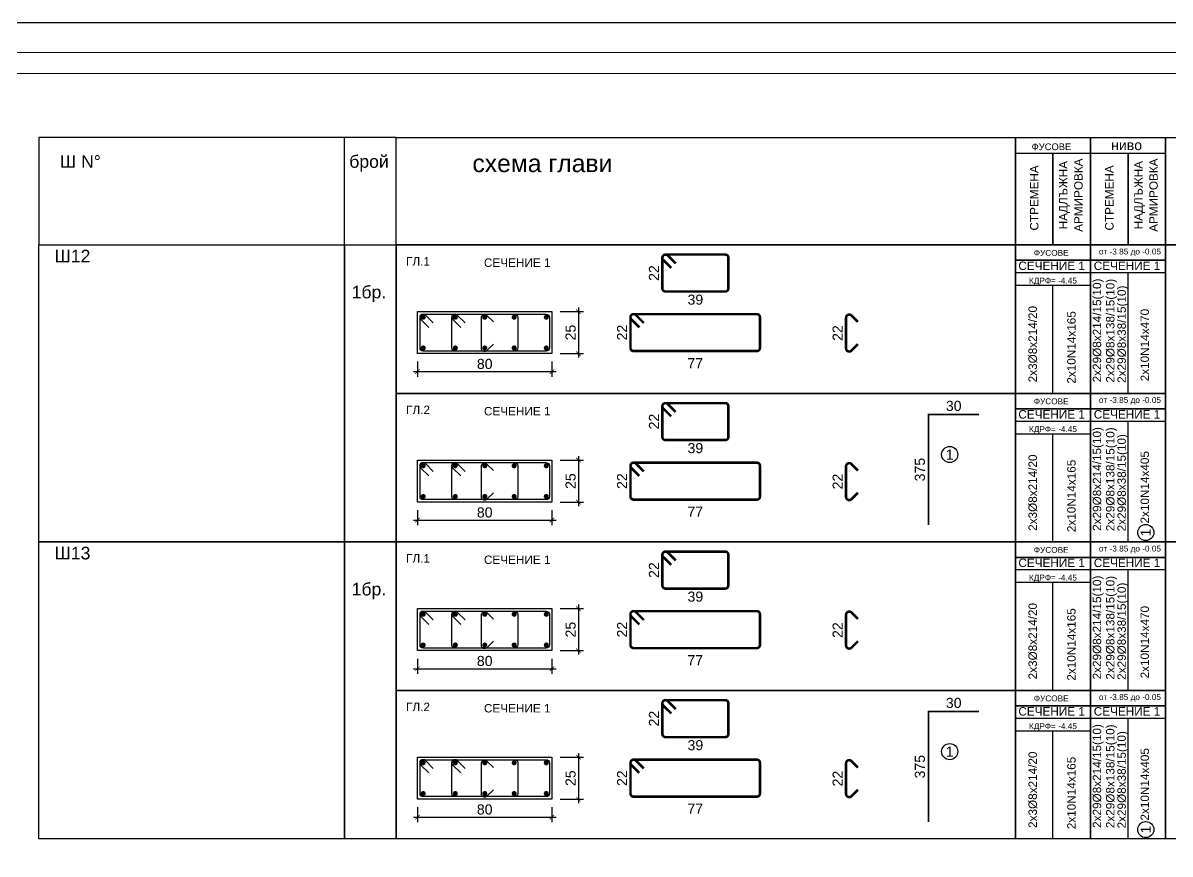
# Model space of a CAD drawing. Header units: millimetres. Extents: x 879 to 91735, y -13728 to 454.
# Drawn here: x 11465 to 12829, y -11718 to -10728 of the extents above; entities that cross this region are included whole.
import ezdxf
from ezdxf.enums import TextEntityAlignment as Align

# ---------------------------------------------------------------- set-up
doc = ezdxf.new("R2010")
doc.units = ezdxf.units.MM
for name, color, linetype, lineweight in [('0_txt', 7, 'Continuous', 18), ('1K_text-koloni', 3, 'Continuous', 35), ('TABLICA', 40, 'Continuous', 30)]:
    doc.layers.add(name, color=color, linetype=linetype, lineweight=lineweight)
for name, color, linetype in [('1K_SHA', 134, 'Continuous'), ('k_arm', 40, 'Continuous'), ('k_dim gredi', 2, 'Continuous'), ('k_dim_arm', 54, 'Continuous'), ('k_nadpisi', 8, 'Continuous'), ('k_sechenia', 3, 'Continuous')]:
    doc.layers.add(name, color=color, linetype=linetype)
doc.styles.add('ARIAL', font='ARIAL.TTF')
doc.styles.get("Standard").update_dxf_attribs({"font": 'TAHOMA.TTF'})
doc.styles.add('Z1', font='ARIAL.TTF')
doc.dimstyles.new('k_armx0.5', dxfattribs={"dimscale": 5, "dimtxt": 2.4, "dimasz": 1.125, "dimexe": 1.25, "dimexo": 1.2, "dimgap": 0.8, "dimtad": 1, "dimdec": 1, "dimlfac": 0.5, "dimrnd": 0.5, "dimtxsty": 'Standard', "dimblk": 'ARCHTICK', "dimcen": 2.5, "dimse1": 1, "dimse2": 1, "dimsd1": 1, "dimsd2": 1, "dimclrd": 9, "dimclre": 8, "dimclrt": 256, "dimadec": 1, "dimazin": 0, "dimtfac": 1, "dimtdec": 1, "dimtix": 1, "dimtofl": 0, "dimtmove": 2, "dimatfit": 3, "dimfxl": 0, "dimarcsym": 0})
doc.dimstyles.new('k_x0.5', dxfattribs={"dimscale": 4.8, "dimtxt": 2.5, "dimasz": 1.125, "dimexe": 1.25, "dimexo": 2, "dimtad": 1, "dimdec": 1, "dimlfac": 0.5, "dimrnd": 0.5, "dimtxsty": 'Standard', "dimblk": 'ARCHTICK', "dimcen": 2.5, "dimdle": 1, "dimclrd": 8, "dimclre": 9, "dimclrt": 256, "dimadec": 1, "dimazin": 0, "dimtfac": 1, "dimtdec": 1, "dimtix": 1, "dimtmove": 2, "dimatfit": 3, "dimfxl": 0, "dimarcsym": 0})

# ---------------------------------------------------------------- blocks, each defined once
blk = doc.blocks.new('_ARCHTICK')
at = {"color": 0, "linetype": 'ByBlock', "const_width": 0.15}
blk.add_lwpolyline([(-0.5, -0.5), (0.5, 0.5)], dxfattribs=at)
blk = doc.blocks.new('*D1608')
at = {"layer": 'Defpoints', "color": 0}
for p in [(11934.2, -11121.9), (12094.2, -11121.9), (12094.2, -11143.4)]:
    blk.add_point(p, dxfattribs=at)
at = {"layer": 'k_dim gredi', "color": 9, "lineweight": -2}
for p, q in [((11934.2, -11131.5), (11934.2, -11149.4)), ((12094.2, -11131.5), (12094.2, -11149.4))]:
    blk.add_line(p, q, dxfattribs=at)
at = {"layer": 'k_dim gredi', "color": 8, "lineweight": -2}
blk.add_line((11929.4, -11143.4), (12099, -11143.4), dxfattribs=at)
at = {"layer": 'k_dim gredi', "color": 8, "lineweight": -2, "xscale": 5.399999999999999, "yscale": 5.399999999999999, "zscale": 5.399999999999999, "rotation": 180}
blk.add_blockref('_ARCHTICK', (11934.2, -11143.4), dxfattribs=at)
at = {"layer": 'k_dim gredi', "color": 8, "lineweight": -2, "xscale": 5.399999999999999, "yscale": 5.399999999999999, "zscale": 5.399999999999999}
blk.add_blockref('_ARCHTICK', (12094.2, -11143.4), dxfattribs=at)
at = {"layer": 'k_dim gredi', "insert": (12014.2, -11134.3), "char_height": 12, "attachment_point": 5, "style": 'ARIAL'}
blk.add_mtext('80', dxfattribs=at)
blk = doc.blocks.new('*D1609')
at = {"layer": 'Defpoints', "color": 0}
for p in [(12094.2, -11071.9), (12094.2, -11121.9), (12125.6, -11121.9)]:
    blk.add_point(p, dxfattribs=at)
at = {"layer": 'k_dim gredi', "color": 9, "lineweight": -2}
for p, q in [((12103.8, -11071.9), (12131.6, -11071.9)), ((12103.8, -11121.9), (12131.6, -11121.9))]:
    blk.add_line(p, q, dxfattribs=at)
at = {"layer": 'k_dim gredi', "color": 8, "lineweight": -2}
blk.add_line((12125.6, -11067.1), (12125.6, -11126.7), dxfattribs=at)
at = {"layer": 'k_dim gredi', "color": 8, "lineweight": -2, "xscale": 5.399999999999999, "yscale": 5.399999999999999, "zscale": 5.399999999999999}
for p, rotation in [((12125.6, -11071.9), 90), ((12125.6, -11121.9), 270)]:
    blk.add_blockref('_ARCHTICK', p, dxfattribs=dict(at, rotation=rotation))
at = {"layer": 'k_dim gredi', "insert": (12116.4, -11096.9), "char_height": 12, "attachment_point": 5, "rotation": 90, "style": 'ARIAL'}
blk.add_mtext('25', dxfattribs=at)
blk = doc.blocks.new('*D1601')
at = {"layer": 'Defpoints', "color": 0}
for p in [(12542.1, -11194.3), (12602.1, -11194.3), (12602.1, -11194.3)]:
    blk.add_point(p, dxfattribs=at)
at = {"layer": 'k_dim_arm', "insert": (12572.1, -11184.2), "char_height": 12, "attachment_point": 5, "style": 'ARIAL'}
blk.add_mtext('30', dxfattribs=at)
blk = doc.blocks.new('*D1602')
at = {"layer": 'Defpoints', "color": 0}
for p in [(12542.1, -11194.3), (12542.1, -11325.7), (12542.1, -11325.7)]:
    blk.add_point(p, dxfattribs=at)
at = {"layer": 'k_dim_arm', "insert": (12531.9, -11260), "char_height": 12, "attachment_point": 5, "rotation": 90, "style": 'ARIAL'}
blk.add_mtext('375', dxfattribs=at)
blk = doc.blocks.new('*D1605')
at = {"layer": 'Defpoints', "color": 0}
for p in [(12447.8, -11075.5), (12444.1, -11119.5), (12447.8, -11119.5)]:
    blk.add_point(p, dxfattribs=at)
at = {"layer": 'k_dim_arm', "insert": (12434, -11097.5), "char_height": 12, "attachment_point": 5, "rotation": 90, "style": 'ARIAL'}
blk.add_mtext('22', dxfattribs=at)
blk = doc.blocks.new('*D1621')
at = {"layer": 'Defpoints', "color": 0}
for p in [(12202.2, -11074.9), (12187.6, -11118.9), (12202.2, -11118.9)]:
    blk.add_point(p, dxfattribs=at)
at = {"layer": 'k_dim_arm', "insert": (12177.6, -11096.9), "char_height": 12, "attachment_point": 5, "rotation": 90, "style": 'ARIAL'}
blk.add_mtext('22', dxfattribs=at)
blk = doc.blocks.new('*D1622')
at = {"layer": 'Defpoints', "color": 0}
for p in [(12187.6, -11108.3), (12341.6, -11108.3), (12341.6, -11143.3)]:
    blk.add_point(p, dxfattribs=at)
at = {"layer": 'k_dim_arm', "insert": (12264.6, -11133.3), "char_height": 12, "attachment_point": 5, "style": 'ARIAL'}
blk.add_mtext('77', dxfattribs=at)
blk = doc.blocks.new('*D1623')
at = {"layer": 'Defpoints', "color": 0}
for p in [(12225.5, -11004.1), (12238.6, -11004.1), (12238.6, -11048.1)]:
    blk.add_point(p, dxfattribs=at)
at = {"layer": 'k_dim_arm', "insert": (12215.5, -11026.1), "char_height": 12, "attachment_point": 5, "rotation": 90, "style": 'ARIAL'}
blk.add_mtext('22', dxfattribs=at)
blk = doc.blocks.new('*D1624')
at = {"layer": 'Defpoints', "color": 0}
for p in [(12225.5, -11038.4), (12304, -11038.4), (12304, -11067.9)]:
    blk.add_point(p, dxfattribs=at)
at = {"layer": 'k_dim_arm', "insert": (12264.8, -11057.8), "char_height": 12, "attachment_point": 5, "style": 'ARIAL'}
blk.add_mtext('39', dxfattribs=at)
blk = doc.blocks.new('*D1625')
at = {"layer": 'Defpoints', "color": 0}
for p in [(11934.2, -11298.7), (12094.2, -11298.7), (12094.2, -11320.1)]:
    blk.add_point(p, dxfattribs=at)
at = {"layer": 'k_dim gredi', "color": 9, "lineweight": -2}
for p, q in [((11934.2, -11308.3), (11934.2, -11326.1)), ((12094.2, -11308.3), (12094.2, -11326.1))]:
    blk.add_line(p, q, dxfattribs=at)
at = {"layer": 'k_dim gredi', "color": 8, "lineweight": -2}
blk.add_line((11929.4, -11320.1), (12099, -11320.1), dxfattribs=at)
at = {"layer": 'k_dim gredi', "color": 8, "lineweight": -2, "xscale": 5.399999999999999, "yscale": 5.399999999999999, "zscale": 5.399999999999999, "rotation": 180}
blk.add_blockref('_ARCHTICK', (11934.2, -11320.1), dxfattribs=at)
at = {"layer": 'k_dim gredi', "color": 8, "lineweight": -2, "xscale": 5.399999999999999, "yscale": 5.399999999999999, "zscale": 5.399999999999999}
blk.add_blockref('_ARCHTICK', (12094.2, -11320.1), dxfattribs=at)
at = {"layer": 'k_dim gredi', "insert": (12014.2, -11311), "char_height": 12, "attachment_point": 5, "style": 'ARIAL'}
blk.add_mtext('80', dxfattribs=at)
blk = doc.blocks.new('*D1626')
at = {"layer": 'Defpoints', "color": 0}
for p in [(12094.2, -11248.7), (12094.2, -11298.7), (12125.6, -11298.7)]:
    blk.add_point(p, dxfattribs=at)
at = {"layer": 'k_dim gredi', "color": 8, "lineweight": -2}
blk.add_line((12125.6, -11243.9), (12125.6, -11303.5), dxfattribs=at)
at = {"layer": 'k_dim gredi', "color": 9, "lineweight": -2}
for p, q in [((12103.8, -11248.7), (12131.6, -11248.7)), ((12103.8, -11298.7), (12131.6, -11298.7))]:
    blk.add_line(p, q, dxfattribs=at)
at = {"layer": 'k_dim gredi', "color": 8, "lineweight": -2, "xscale": 5.399999999999999, "yscale": 5.399999999999999, "zscale": 5.399999999999999}
for p, rotation in [((12125.6, -11248.7), 90), ((12125.6, -11298.7), 270)]:
    blk.add_blockref('_ARCHTICK', p, dxfattribs=dict(at, rotation=rotation))
at = {"layer": 'k_dim gredi', "insert": (12116.4, -11273.7), "char_height": 12, "attachment_point": 5, "rotation": 90, "style": 'ARIAL'}
blk.add_mtext('25', dxfattribs=at)
blk = doc.blocks.new('*D1627')
at = {"layer": 'Defpoints', "color": 0}
for p in [(12447.8, -11252.2), (12444.1, -11296.2), (12447.8, -11296.2)]:
    blk.add_point(p, dxfattribs=at)
at = {"layer": 'k_dim_arm', "insert": (12434, -11274.2), "char_height": 12, "attachment_point": 5, "rotation": 90, "style": 'ARIAL'}
blk.add_mtext('22', dxfattribs=at)
blk = doc.blocks.new('*D1628')
at = {"layer": 'Defpoints', "color": 0}
for p in [(12202.2, -11251.7), (12187.6, -11295.7), (12202.2, -11295.7)]:
    blk.add_point(p, dxfattribs=at)
at = {"layer": 'k_dim_arm', "insert": (12177.6, -11273.7), "char_height": 12, "attachment_point": 5, "rotation": 90, "style": 'ARIAL'}
blk.add_mtext('22', dxfattribs=at)
blk = doc.blocks.new('*D1629')
at = {"layer": 'Defpoints', "color": 0}
for p in [(12187.6, -11285), (12341.6, -11285), (12341.6, -11320.1)]:
    blk.add_point(p, dxfattribs=at)
at = {"layer": 'k_dim_arm', "insert": (12264.6, -11310.1), "char_height": 12, "attachment_point": 5, "style": 'ARIAL'}
blk.add_mtext('77', dxfattribs=at)
blk = doc.blocks.new('*D1630')
at = {"layer": 'Defpoints', "color": 0}
for p in [(12225.5, -11180.8), (12238.6, -11180.8), (12238.6, -11224.8)]:
    blk.add_point(p, dxfattribs=at)
at = {"layer": 'k_dim_arm', "insert": (12215.5, -11202.8), "char_height": 12, "attachment_point": 5, "rotation": 90, "style": 'ARIAL'}
blk.add_mtext('22', dxfattribs=at)
blk = doc.blocks.new('*D1631')
at = {"layer": 'Defpoints', "color": 0}
for p in [(12225.5, -11215.2), (12304, -11215.2), (12304, -11244.6)]:
    blk.add_point(p, dxfattribs=at)
at = {"layer": 'k_dim_arm', "insert": (12264.8, -11234.5), "char_height": 12, "attachment_point": 5, "style": 'ARIAL'}
blk.add_mtext('39', dxfattribs=at)
blk = doc.blocks.new('*D1632')
at = {"layer": 'Defpoints', "color": 0}
for p in [(11934.2, -11475.4), (12094.2, -11475.4), (12094.2, -11496.9)]:
    blk.add_point(p, dxfattribs=at)
at = {"layer": 'k_dim gredi', "color": 9, "lineweight": -2}
for p, q in [((11934.2, -11485), (11934.2, -11502.9)), ((12094.2, -11485), (12094.2, -11502.9))]:
    blk.add_line(p, q, dxfattribs=at)
at = {"layer": 'k_dim gredi', "color": 8, "lineweight": -2}
blk.add_line((11929.4, -11496.9), (12099, -11496.9), dxfattribs=at)
at = {"layer": 'k_dim gredi', "color": 8, "lineweight": -2, "xscale": 5.399999999999999, "yscale": 5.399999999999999, "zscale": 5.399999999999999, "rotation": 180}
blk.add_blockref('_ARCHTICK', (11934.2, -11496.9), dxfattribs=at)
at = {"layer": 'k_dim gredi', "color": 8, "lineweight": -2, "xscale": 5.399999999999999, "yscale": 5.399999999999999, "zscale": 5.399999999999999}
blk.add_blockref('_ARCHTICK', (12094.2, -11496.9), dxfattribs=at)
at = {"layer": 'k_dim gredi', "insert": (12014.2, -11487.8), "char_height": 12, "attachment_point": 5, "style": 'ARIAL'}
blk.add_mtext('80', dxfattribs=at)
blk = doc.blocks.new('*D1633')
at = {"layer": 'Defpoints', "color": 0}
for p in [(12094.2, -11425.4), (12094.2, -11475.4), (12125.6, -11475.4)]:
    blk.add_point(p, dxfattribs=at)
at = {"layer": 'k_dim gredi', "color": 8, "lineweight": -2}
blk.add_line((12125.6, -11420.6), (12125.6, -11480.2), dxfattribs=at)
at = {"layer": 'k_dim gredi', "color": 9, "lineweight": -2}
for p, q in [((12103.8, -11425.4), (12131.6, -11425.4)), ((12103.8, -11475.4), (12131.6, -11475.4))]:
    blk.add_line(p, q, dxfattribs=at)
at = {"layer": 'k_dim gredi', "color": 8, "lineweight": -2, "xscale": 5.399999999999999, "yscale": 5.399999999999999, "zscale": 5.399999999999999}
for p, rotation in [((12125.6, -11425.4), 90), ((12125.6, -11475.4), 270)]:
    blk.add_blockref('_ARCHTICK', p, dxfattribs=dict(at, rotation=rotation))
at = {"layer": 'k_dim gredi', "insert": (12116.4, -11450.4), "char_height": 12, "attachment_point": 5, "rotation": 90, "style": 'ARIAL'}
blk.add_mtext('25', dxfattribs=at)
blk = doc.blocks.new('*D1634')
at = {"layer": 'Defpoints', "color": 0}
for p in [(12542.1, -11547.8), (12602.1, -11547.8), (12602.1, -11547.8)]:
    blk.add_point(p, dxfattribs=at)
at = {"layer": 'k_dim_arm', "insert": (12572.1, -11537.7), "char_height": 12, "attachment_point": 5, "style": 'ARIAL'}
blk.add_mtext('30', dxfattribs=at)
blk = doc.blocks.new('*D1635')
at = {"layer": 'Defpoints', "color": 0}
for p in [(12542.1, -11547.8), (12542.1, -11679.2), (12542.1, -11679.2)]:
    blk.add_point(p, dxfattribs=at)
at = {"layer": 'k_dim_arm', "insert": (12531.9, -11613.5), "char_height": 12, "attachment_point": 5, "rotation": 90, "style": 'ARIAL'}
blk.add_mtext('375', dxfattribs=at)
blk = doc.blocks.new('*D1636')
at = {"layer": 'Defpoints', "color": 0}
for p in [(12447.8, -11429), (12444.1, -11473), (12447.8, -11473)]:
    blk.add_point(p, dxfattribs=at)
at = {"layer": 'k_dim_arm', "insert": (12434, -11451), "char_height": 12, "attachment_point": 5, "rotation": 90, "style": 'ARIAL'}
blk.add_mtext('22', dxfattribs=at)
blk = doc.blocks.new('*D1656')
at = {"layer": 'Defpoints', "color": 0}
for p in [(12202.2, -11428.4), (12187.6, -11472.4), (12202.2, -11472.4)]:
    blk.add_point(p, dxfattribs=at)
at = {"layer": 'k_dim_arm', "insert": (12177.6, -11450.4), "char_height": 12, "attachment_point": 5, "rotation": 90, "style": 'ARIAL'}
blk.add_mtext('22', dxfattribs=at)
blk = doc.blocks.new('*D1657')
at = {"layer": 'Defpoints', "color": 0}
for p in [(12187.6, -11461.7), (12341.6, -11461.7), (12341.6, -11496.8)]:
    blk.add_point(p, dxfattribs=at)
at = {"layer": 'k_dim_arm', "insert": (12264.6, -11486.8), "char_height": 12, "attachment_point": 5, "style": 'ARIAL'}
blk.add_mtext('77', dxfattribs=at)
blk = doc.blocks.new('*D1658')
at = {"layer": 'Defpoints', "color": 0}
for p in [(12225.5, -11357.6), (12238.6, -11357.6), (12238.6, -11401.6)]:
    blk.add_point(p, dxfattribs=at)
at = {"layer": 'k_dim_arm', "insert": (12215.5, -11379.6), "char_height": 12, "attachment_point": 5, "rotation": 90, "style": 'ARIAL'}
blk.add_mtext('22', dxfattribs=at)
blk = doc.blocks.new('*D1659')
at = {"layer": 'Defpoints', "color": 0}
for p in [(12225.5, -11391.9), (12304, -11391.9), (12304, -11421.4)]:
    blk.add_point(p, dxfattribs=at)
at = {"layer": 'k_dim_arm', "insert": (12264.8, -11411.2), "char_height": 12, "attachment_point": 5, "style": 'ARIAL'}
blk.add_mtext('39', dxfattribs=at)
blk = doc.blocks.new('*D1660')
at = {"layer": 'Defpoints', "color": 0}
for p in [(11934.2, -11652.2), (12094.2, -11652.2), (12094.2, -11673.6)]:
    blk.add_point(p, dxfattribs=at)
at = {"layer": 'k_dim gredi', "color": 9, "lineweight": -2}
for p, q in [((11934.2, -11661.8), (11934.2, -11679.6)), ((12094.2, -11661.8), (12094.2, -11679.6))]:
    blk.add_line(p, q, dxfattribs=at)
at = {"layer": 'k_dim gredi', "color": 8, "lineweight": -2}
blk.add_line((11929.4, -11673.6), (12099, -11673.6), dxfattribs=at)
at = {"layer": 'k_dim gredi', "color": 8, "lineweight": -2, "xscale": 5.399999999999999, "yscale": 5.399999999999999, "zscale": 5.399999999999999, "rotation": 180}
blk.add_blockref('_ARCHTICK', (11934.2, -11673.6), dxfattribs=at)
at = {"layer": 'k_dim gredi', "color": 8, "lineweight": -2, "xscale": 5.399999999999999, "yscale": 5.399999999999999, "zscale": 5.399999999999999}
blk.add_blockref('_ARCHTICK', (12094.2, -11673.6), dxfattribs=at)
at = {"layer": 'k_dim gredi', "insert": (12014.2, -11664.5), "char_height": 12, "attachment_point": 5, "style": 'ARIAL'}
blk.add_mtext('80', dxfattribs=at)
blk = doc.blocks.new('*D1661')
at = {"layer": 'Defpoints', "color": 0}
for p in [(12094.2, -11602.2), (12094.2, -11652.2), (12125.6, -11652.2)]:
    blk.add_point(p, dxfattribs=at)
at = {"layer": 'k_dim gredi', "color": 8, "lineweight": -2}
blk.add_line((12125.6, -11597.4), (12125.6, -11657), dxfattribs=at)
at = {"layer": 'k_dim gredi', "color": 9, "lineweight": -2}
for p, q in [((12103.8, -11602.2), (12131.6, -11602.2)), ((12103.8, -11652.2), (12131.6, -11652.2))]:
    blk.add_line(p, q, dxfattribs=at)
at = {"layer": 'k_dim gredi', "color": 8, "lineweight": -2, "xscale": 5.399999999999999, "yscale": 5.399999999999999, "zscale": 5.399999999999999}
for p, rotation in [((12125.6, -11602.2), 90), ((12125.6, -11652.2), 270)]:
    blk.add_blockref('_ARCHTICK', p, dxfattribs=dict(at, rotation=rotation))
at = {"layer": 'k_dim gredi', "insert": (12116.4, -11627.2), "char_height": 12, "attachment_point": 5, "rotation": 90, "style": 'ARIAL'}
blk.add_mtext('25', dxfattribs=at)
blk = doc.blocks.new('*D1662')
at = {"layer": 'Defpoints', "color": 0}
for p in [(12447.8, -11605.7), (12444.1, -11649.7), (12447.8, -11649.7)]:
    blk.add_point(p, dxfattribs=at)
at = {"layer": 'k_dim_arm', "insert": (12434, -11627.7), "char_height": 12, "attachment_point": 5, "rotation": 90, "style": 'ARIAL'}
blk.add_mtext('22', dxfattribs=at)
blk = doc.blocks.new('*D1663')
at = {"layer": 'Defpoints', "color": 0}
for p in [(12202.2, -11605.2), (12187.6, -11649.2), (12202.2, -11649.2)]:
    blk.add_point(p, dxfattribs=at)
at = {"layer": 'k_dim_arm', "insert": (12177.6, -11627.2), "char_height": 12, "attachment_point": 5, "rotation": 90, "style": 'ARIAL'}
blk.add_mtext('22', dxfattribs=at)
blk = doc.blocks.new('*D1664')
at = {"layer": 'Defpoints', "color": 0}
for p in [(12187.6, -11638.5), (12341.6, -11638.5), (12341.6, -11673.6)]:
    blk.add_point(p, dxfattribs=at)
at = {"layer": 'k_dim_arm', "insert": (12264.6, -11663.6), "char_height": 12, "attachment_point": 5, "style": 'ARIAL'}
blk.add_mtext('77', dxfattribs=at)
blk = doc.blocks.new('*D1665')
at = {"layer": 'Defpoints', "color": 0}
for p in [(12225.5, -11534.3), (12238.6, -11534.3), (12238.6, -11578.3)]:
    blk.add_point(p, dxfattribs=at)
at = {"layer": 'k_dim_arm', "insert": (12215.5, -11556.3), "char_height": 12, "attachment_point": 5, "rotation": 90, "style": 'ARIAL'}
blk.add_mtext('22', dxfattribs=at)
blk = doc.blocks.new('*D1666')
at = {"layer": 'Defpoints', "color": 0}
for p in [(12225.5, -11568.6), (12304, -11568.6), (12304, -11598.1)]:
    blk.add_point(p, dxfattribs=at)
at = {"layer": 'k_dim_arm', "insert": (12264.8, -11588), "char_height": 12, "attachment_point": 5, "style": 'ARIAL'}
blk.add_mtext('39', dxfattribs=at)

msp = doc.modelspace()

# ---------------------------------------------------------------- linework, layer by layer
at = {"layer": '0_txt'}
msp.add_lwpolyline([(7612.993, -13693.429), (13863.775, -13693.429), (13863.775, -10763.429), (7612.993, -10763.429), (7612.993, -13693.429)], dxfattribs=at)
msp.add_lwpolyline([(7637.993, -13668.429), (13838.775, -13668.429), (13838.775, -10788.429), (7637.993, -10788.429)], close=True, dxfattribs=at)
at = {"layer": '1K_SHA'}
for points in [[(11934.237, -11071.934), (12094.237, -11071.934), (12094.237, -11121.934), (11934.237, -11121.934), (11934.237, -11071.934)], [(11934.237, -11248.68), (12094.237, -11248.68), (12094.237, -11298.68), (11934.237, -11298.68), (11934.237, -11248.68)], [(11934.237, -11425.427), (12094.237, -11425.427), (12094.237, -11475.427), (11934.237, -11475.427), (11934.237, -11425.427)], [(11934.237, -11602.173), (12094.237, -11602.173), (12094.237, -11652.173), (11934.237, -11652.173), (11934.237, -11602.173)]]:
    msp.add_lwpolyline(points, dxfattribs=at)
at = {"layer": 'k_arm', "color": 2, "const_width": 3}
for points in [[(12229.294, -11004.086), (12300.281, -11004.086, -0.41421356), (12304.031, -11007.836), (12304.031, -11044.336, -0.41421356), (12300.281, -11048.086), (12229.294, -11048.086, -0.41421356), (12225.544, -11044.336), (12225.544, -11007.836, -0.41421356)], [(11939.506, -11078.652, -1), (11942.506, -11078.653, -1)], [(11977.737, -11078.652, -1), (11980.737, -11078.653, -1)], [(12012.737, -11078.652, -1), (12015.737, -11078.653, -1)], [(12047.737, -11078.652, -1), (12050.737, -11078.653, -1)], [(12088.969, -11078.652, 1), (12085.969, -11078.653, 1)], [(12191.352, -11074.934), (12337.852, -11074.934, -0.41421356), (12341.602, -11078.684), (12341.602, -11115.184, -0.41421356), (12337.852, -11118.934), (12191.352, -11118.934, -0.41421356), (12187.602, -11115.184), (12187.602, -11078.684, -0.41421356)], [(11939.506, -11115.215, 1), (11942.506, -11115.215, 1)], [(11977.737, -11115.215, 1), (11980.737, -11115.215, 1)], [(12012.737, -11115.215, 1), (12015.737, -11115.215, 1)], [(12047.737, -11115.215, 1), (12050.737, -11115.215, 1)], [(12088.969, -11115.215, -1), (12085.969, -11115.215, -1)], [(12229.294, -11180.833), (12300.281, -11180.833, -0.41421356), (12304.031, -11184.583), (12304.031, -11221.083, -0.41421356), (12300.281, -11224.833), (12229.294, -11224.833, -0.41421356), (12225.544, -11221.083), (12225.544, -11184.583, -0.41421356)], [(11939.506, -11255.399, -1), (11942.506, -11255.399, -1)], [(11977.737, -11255.399, -1), (11980.737, -11255.399, -1)], [(12012.737, -11255.399, -1), (12015.737, -11255.399, -1)], [(12047.737, -11255.399, -1), (12050.737, -11255.399, -1)], [(12088.969, -11255.399, 1), (12085.969, -11255.399, 1)], [(12191.352, -11251.68), (12337.852, -11251.68, -0.41421356), (12341.602, -11255.43), (12341.602, -11291.93, -0.41421356), (12337.852, -11295.68), (12191.352, -11295.68, -0.41421356), (12187.602, -11291.93), (12187.602, -11255.43, -0.41421356)], [(11939.506, -11291.962, 1), (11942.506, -11291.961, 1)], [(11977.737, -11291.962, 1), (11980.737, -11291.961, 1)], [(12012.737, -11291.962, 1), (12015.737, -11291.961, 1)], [(12047.737, -11291.962, 1), (12050.737, -11291.961, 1)], [(12088.969, -11291.962, -1), (12085.969, -11291.961, -1)], [(12229.294, -11357.58), (12300.281, -11357.58, -0.41421356), (12304.031, -11361.33), (12304.031, -11397.83, -0.41421356), (12300.281, -11401.58), (12229.294, -11401.58, -0.41421356), (12225.544, -11397.83), (12225.544, -11361.33, -0.41421356)], [(11939.506, -11432.146, -1), (11942.506, -11432.146, -1)], [(11977.737, -11432.146, -1), (11980.737, -11432.146, -1)], [(12012.737, -11432.146, -1), (12015.737, -11432.146, -1)], [(12047.737, -11432.146, -1), (12050.737, -11432.146, -1)], [(12088.969, -11432.146, 1), (12085.969, -11432.146, 1)], [(12191.352, -11428.427), (12337.852, -11428.427, -0.41421356), (12341.602, -11432.177), (12341.602, -11468.677, -0.41421356), (12337.852, -11472.427), (12191.352, -11472.427, -0.41421356), (12187.602, -11468.677), (12187.602, -11432.177, -0.41421356)], [(11939.506, -11468.708, 1), (11942.506, -11468.708, 1)], [(11977.737, -11468.708, 1), (11980.737, -11468.708, 1)], [(12012.737, -11468.708, 1), (12015.737, -11468.708, 1)], [(12047.737, -11468.708, 1), (12050.737, -11468.708, 1)], [(12088.969, -11468.708, -1), (12085.969, -11468.708, -1)], [(12229.294, -11534.326), (12300.281, -11534.326, -0.41421356), (12304.031, -11538.076), (12304.031, -11574.576, -0.41421356), (12300.281, -11578.326), (12229.294, -11578.326, -0.41421356), (12225.544, -11574.576), (12225.544, -11538.076, -0.41421356)], [(11939.506, -11608.892, -1), (11942.506, -11608.892, -1)], [(11977.737, -11608.892, -1), (11980.737, -11608.892, -1)], [(12012.737, -11608.892, -1), (12015.737, -11608.892, -1)], [(12047.737, -11608.892, -1), (12050.737, -11608.892, -1)], [(12088.969, -11608.892, 1), (12085.969, -11608.892, 1)], [(12191.352, -11605.173), (12337.852, -11605.173, -0.41421356), (12341.602, -11608.923), (12341.602, -11645.423, -0.41421356), (12337.852, -11649.173), (12191.352, -11649.173, -0.41421356), (12187.602, -11645.423), (12187.602, -11608.923, -0.41421356)], [(11939.506, -11645.455, 1), (11942.506, -11645.454, 1)], [(11977.737, -11645.455, 1), (11980.737, -11645.454, 1)], [(12012.737, -11645.455, 1), (12015.737, -11645.454, 1)], [(12047.737, -11645.455, 1), (12050.737, -11645.454, 1)], [(12088.969, -11645.455, -1), (12085.969, -11645.454, -1)]]:
    msp.add_lwpolyline(points, format="xyb", close=True, dxfattribs=at)
for points in [[(12241.371, -11014.609), (12231.946, -11005.185, 1), (12226.643, -11010.488), (12236.067, -11019.913)], [(12203.429, -11085.457), (12194.004, -11076.032, 1), (12188.701, -11081.335), (12198.125, -11090.76)], [(12458.182, -11110.683), (12450.464, -11118.4, -0.66817864), (12444.063, -11115.749), (12444.063, -11079.249, -0.66817864), (12450.464, -11076.597), (12458.182, -11084.315)], [(12241.371, -11191.356), (12231.946, -11181.931, 1), (12226.643, -11187.235), (12236.067, -11196.659)], [(12203.429, -11262.203), (12194.004, -11252.779, 1), (12188.701, -11258.082), (12198.125, -11267.507)], [(12458.182, -11287.429), (12450.464, -11295.147, -0.66817864), (12444.063, -11292.495), (12444.063, -11255.995, -0.66817864), (12450.464, -11253.344), (12458.182, -11261.061)], [(12241.371, -11368.103), (12231.946, -11358.678, 1), (12226.643, -11363.981), (12236.067, -11373.406)], [(12203.429, -11438.95), (12194.004, -11429.525, 1), (12188.701, -11434.828), (12198.125, -11444.253)], [(12458.182, -11464.176), (12450.464, -11471.894, -0.66817864), (12444.063, -11469.242), (12444.063, -11432.742, -0.66817864), (12450.464, -11430.09), (12458.182, -11437.808)], [(12241.371, -11544.849), (12231.946, -11535.424, 1), (12226.643, -11540.728), (12236.067, -11550.153)], [(12203.429, -11615.696), (12194.004, -11606.272, 1), (12188.701, -11611.575), (12198.125, -11621)], [(12458.182, -11640.923), (12450.464, -11648.64, -0.66817864), (12444.063, -11645.988), (12444.063, -11609.488, -0.66817864), (12450.464, -11606.837), (12458.182, -11614.554)]]:
    msp.add_lwpolyline(points, format="xyb", dxfattribs=at)
at = {"layer": 'k_arm', "color": 2}
for points in [[(11940.987, -11074.934), (12087.487, -11074.934, -0.41421356), (12091.237, -11078.684), (12091.237, -11115.184, -0.41421356), (12087.487, -11118.934), (11940.987, -11118.934, -0.41421356), (11937.237, -11115.184), (11937.237, -11078.684, -0.41421356)], [(11978.929, -11074.934), (12049.915, -11074.934, -0.41421356), (12053.665, -11078.684), (12053.665, -11115.184, -0.41421356), (12049.915, -11118.934), (11978.929, -11118.934, -0.41421356), (11975.179, -11115.184), (11975.179, -11078.684, -0.41421356)], [(11940.987, -11251.68), (12087.487, -11251.68, -0.41421356), (12091.237, -11255.43), (12091.237, -11291.93, -0.41421356), (12087.487, -11295.68), (11940.987, -11295.68, -0.41421356), (11937.237, -11291.93), (11937.237, -11255.43, -0.41421356)], [(11978.929, -11251.68), (12049.915, -11251.68, -0.41421356), (12053.665, -11255.43), (12053.665, -11291.93, -0.41421356), (12049.915, -11295.68), (11978.929, -11295.68, -0.41421356), (11975.179, -11291.93), (11975.179, -11255.43, -0.41421356)], [(11940.987, -11428.427), (12087.487, -11428.427, -0.41421356), (12091.237, -11432.177), (12091.237, -11468.677, -0.41421356), (12087.487, -11472.427), (11940.987, -11472.427, -0.41421356), (11937.237, -11468.677), (11937.237, -11432.177, -0.41421356)], [(11978.929, -11428.427), (12049.915, -11428.427, -0.41421356), (12053.665, -11432.177), (12053.665, -11468.677, -0.41421356), (12049.915, -11472.427), (11978.929, -11472.427, -0.41421356), (11975.179, -11468.677), (11975.179, -11432.177, -0.41421356)], [(11940.987, -11605.173), (12087.487, -11605.173, -0.41421356), (12091.237, -11608.923), (12091.237, -11645.423, -0.41421356), (12087.487, -11649.173), (11940.987, -11649.173, -0.41421356), (11937.237, -11645.423), (11937.237, -11608.923, -0.41421356)], [(11978.929, -11605.173), (12049.915, -11605.173, -0.41421356), (12053.665, -11608.923), (12053.665, -11645.423, -0.41421356), (12049.915, -11649.173), (11978.929, -11649.173, -0.41421356), (11975.179, -11645.423), (11975.179, -11608.923, -0.41421356)]]:
    msp.add_lwpolyline(points, format="xyb", close=True, dxfattribs=at)
for points in [[(11953.064, -11085.457), (11943.639, -11076.032, 1), (11938.336, -11081.335), (11947.76, -11090.76)], [(11991.005, -11085.457), (11981.581, -11076.032, 1), (11976.277, -11081.335), (11985.702, -11090.76)], [(12024.454, -11110.683), (12016.736, -11118.4, -0.66817864), (12010.334, -11115.749), (12010.334, -11079.249, -0.66817864), (12016.736, -11076.597), (12024.454, -11084.315)], [(11953.064, -11262.203), (11943.639, -11252.779, 1), (11938.336, -11258.082), (11947.76, -11267.507)], [(11991.005, -11262.203), (11981.581, -11252.779, 1), (11976.277, -11258.082), (11985.702, -11267.507)], [(12024.454, -11287.429), (12016.736, -11295.147, -0.66817864), (12010.334, -11292.495), (12010.334, -11255.995, -0.66817864), (12016.736, -11253.344), (12024.454, -11261.061)], [(11953.064, -11438.95), (11943.639, -11429.525, 1), (11938.336, -11434.828), (11947.76, -11444.253)], [(11991.005, -11438.95), (11981.581, -11429.525, 1), (11976.277, -11434.828), (11985.702, -11444.253)], [(12024.454, -11464.176), (12016.736, -11471.894, -0.66817864), (12010.334, -11469.242), (12010.334, -11432.742, -0.66817864), (12016.736, -11430.09), (12024.454, -11437.808)], [(11953.064, -11615.696), (11943.639, -11606.272, 1), (11938.336, -11611.575), (11947.76, -11621)], [(11991.005, -11615.696), (11981.581, -11606.272, 1), (11976.277, -11611.575), (11985.702, -11621)], [(12024.454, -11640.923), (12016.736, -11648.64, -0.66817864), (12010.334, -11645.988), (12010.334, -11609.488, -0.66817864), (12016.736, -11606.837), (12024.454, -11614.554)]]:
    msp.add_lwpolyline(points, format="xyb", dxfattribs=at)
at = {"layer": 'k_arm', "color": 2, "const_width": 2}
for points in [[(12542.07, -11325.746), (12542.07, -11194.302), (12602.07, -11194.302)], [(12542.07, -11679.239), (12542.07, -11547.795), (12602.07, -11547.795)]]:
    msp.add_lwpolyline(points, dxfattribs=at)
at = {"layer": 'k_dim_arm'}
for centre in [(12567.363, -11242.074), (12800.581, -11334.858), (12567.363, -11595.567), (12800.581, -11688.351)]:
    msp.add_circle(centre, 9.6, dxfattribs=at)
at = {"layer": 'k_nadpisi'}
for p, q in [((12645.448, -10864.677), (12734.82, -10864.677)), ((12734.82, -10864.677), (12824.193, -10864.677)), ((12645.448, -10883.412), (12690.134, -10883.412)), ((12690.134, -10883.412), (12734.82, -10883.412)), ((12690.134, -10883.412), (12690.134, -10993.299)), ((12690.134, -10992.563), (12690.134, -10883.412)), ((12734.82, -10883.412), (12779.507, -10883.412)), ((12779.507, -10883.412), (12779.507, -10992.563)), ((12779.507, -10883.412), (12824.193, -10883.412)), ((12779.507, -10992.563), (12779.507, -10883.412)), ((12824.193, -11025.906), (12645.448, -11025.906)), ((12779.507, -11169.31), (12779.507, -11025.906)), ((12734.82, -11040.906), (12645.448, -11040.906)), ((12690.134, -11169.31), (12690.134, -11040.906)), ((12824.193, -11202.652), (12645.448, -11202.652)), ((12779.507, -11346.057), (12779.507, -11202.652)), ((12734.82, -11217.652), (12645.448, -11217.652)), ((12690.134, -11346.057), (12690.134, -11217.652)), ((12824.193, -11379.399), (12645.448, -11379.399)), ((12779.507, -11522.803), (12779.507, -11379.399)), ((12734.82, -11394.399), (12645.448, -11394.399)), ((12690.134, -11522.803), (12690.134, -11394.399)), ((12824.193, -11556.145), (12645.448, -11556.145)), ((12779.507, -11699.55), (12779.507, -11556.145)), ((12734.82, -11571.145), (12645.448, -11571.145)), ((12690.134, -11699.55), (12690.134, -11571.145))]:
    msp.add_line(p, q, dxfattribs=at)
for points in [[(11483.649, -10992.563), (11908.894, -10992.563), (11908.894, -10864.677), (11483.649, -10864.677)], [(11483.649, -10992.563), (11847.251, -10992.563), (11847.251, -10864.677), (11483.649, -10864.677)], [(11908.894, -10864.677), (12645.448, -10864.677), (12645.448, -10992.563), (11908.894, -10992.563)], [(12734.82, -10992.563), (12645.448, -10992.563), (12645.448, -10864.677), (12734.82, -10864.677)], [(12824.193, -10992.563), (12734.82, -10992.563), (12734.82, -10864.677), (12824.193, -10864.677)], [(12824.193, -10864.677), (13443.578, -10864.677), (13443.578, -10992.563), (12824.193, -10992.563)], [(11483.649, -10992.563), (11847.251, -10992.563), (11847.251, -11346.057), (11483.649, -11346.057)], [(11847.251, -10992.563), (11908.894, -10992.563), (11908.894, -11346.057), (11847.251, -11346.057)], [(11908.894, -10992.563), (12645.448, -10992.563), (12645.448, -11169.31), (11908.894, -11169.31)], [(12645.448, -10992.563), (12734.82, -10992.563), (12734.82, -11010.906), (12645.448, -11010.906)], [(12734.82, -10992.563), (12824.193, -10992.563), (12824.193, -11010.906), (12734.82, -11010.906)], [(12645.448, -11010.906), (12734.82, -11010.906), (12734.82, -11169.31), (12645.448, -11169.31)], [(12734.82, -11010.906), (12824.193, -11010.906), (12824.193, -11169.31), (12734.82, -11169.31)], [(11908.894, -11169.31), (12645.448, -11169.31), (12645.448, -11346.057), (11908.894, -11346.057)], [(12645.448, -11169.31), (12734.82, -11169.31), (12734.82, -11187.652), (12645.448, -11187.652)], [(12734.82, -11169.31), (12824.193, -11169.31), (12824.193, -11187.652), (12734.82, -11187.652)], [(12645.448, -11187.652), (12734.82, -11187.652), (12734.82, -11346.057), (12645.448, -11346.057)], [(12734.82, -11187.652), (12824.193, -11187.652), (12824.193, -11346.057), (12734.82, -11346.057)], [(11483.649, -11346.057), (11847.251, -11346.057), (11847.251, -11699.55), (11483.649, -11699.55)], [(11847.251, -11346.057), (11908.894, -11346.057), (11908.894, -11699.55), (11847.251, -11699.55)], [(11908.894, -11346.057), (12645.448, -11346.057), (12645.448, -11522.803), (11908.894, -11522.803)], [(12645.448, -11346.057), (12734.82, -11346.057), (12734.82, -11364.399), (12645.448, -11364.399)], [(12734.82, -11346.057), (12824.193, -11346.057), (12824.193, -11364.399), (12734.82, -11364.399)], [(12645.448, -11364.399), (12734.82, -11364.399), (12734.82, -11522.803), (12645.448, -11522.803)], [(12734.82, -11364.399), (12824.193, -11364.399), (12824.193, -11522.803), (12734.82, -11522.803)], [(11908.894, -11522.803), (12645.448, -11522.803), (12645.448, -11699.55), (11908.894, -11699.55)], [(12645.448, -11522.803), (12734.82, -11522.803), (12734.82, -11541.145), (12645.448, -11541.145)], [(12734.82, -11522.803), (12824.193, -11522.803), (12824.193, -11541.145), (12734.82, -11541.145)], [(12645.448, -11541.145), (12734.82, -11541.145), (12734.82, -11699.55), (12645.448, -11699.55)], [(12734.82, -11541.145), (12824.193, -11541.145), (12824.193, -11699.55), (12734.82, -11699.55)]]:
    msp.add_lwpolyline(points, close=True, dxfattribs=at)
for points in [[(12734.82, -11025.373), (12734.82, -11169.31), (12645.448, -11169.31), (12645.448, -10992.563)], [(13443.578, -11346.057), (13443.578, -11346.057), (12824.193, -11346.057), (12824.193, -10992.563), (13443.578, -10992.563), (13443.578, -11194.073)], [(12734.82, -11202.12), (12734.82, -11346.057), (12645.448, -11346.057), (12645.448, -11169.31)], [(12734.82, -11378.866), (12734.82, -11522.803), (12645.448, -11522.803), (12645.448, -11346.057)], [(13443.578, -11699.55), (13443.578, -11699.55), (12824.193, -11699.55), (12824.193, -11346.057), (13443.578, -11346.057), (13443.578, -11547.566)], [(12734.82, -11555.613), (12734.82, -11699.55), (12645.448, -11699.55), (12645.448, -11522.803)]]:
    msp.add_lwpolyline(points, dxfattribs=at)
at = {"layer": 'TABLICA'}
msp.add_lwpolyline([(7527.993, -13728.429), (13898.775, -13728.429), (13898.775, -10728.429), (7527.993, -10728.429)], close=True, dxfattribs=at)

# ---------------------------------------------------------------- texts
at = {"layer": '1K_text-koloni', "char_height": 15, "width": 249.53914, "attachment_point": 1, "style": 'Z1'}
for s, insert in [('{\\fArial|b0|i0|c204|p34;Ш12}', (11502.627, -10998.347)), ('{\\fArial|b0|i0|c204|p34;Ш13}', (11502.627, -11351.84))]:
    msp.add_mtext(s, dxfattribs=dict(at, insert=insert))
at = {"layer": 'k_dim_arm', "style": 'ARIAL'}
for p in [(12567.363, -11242.074), (12567.363, -11595.567)]:
    msp.add_text('1', height=12, dxfattribs=at).set_placement(p, align=Align.MIDDLE_CENTER)
for p in [(12800.581, -11334.858), (12800.581, -11688.351)]:
    msp.add_text('1', height=12, rotation=90, dxfattribs=at).set_placement(p, align=Align.MIDDLE_CENTER)
at = {"layer": 'k_nadpisi', "style": 'ARIAL'}
for s, height, p in [('ФУСОВЕ', 8, (12688.379, -10879.816)), ('ниво', 12, (12777.751, -10879.816)), ('брой', 15, (11876.547, -10900.822)), ('ФУСОВЕ', 7, (12688.094, -11005.514)), (' от -3.85 до -0.05', 7, (12780.391, -11003.942)), ('ГЛ.1', 10, (11934.877, -11017.117)), ('СЕЧЕНИЕ 1', 10, (12052.857, -11018.735)), ('СЕЧЕНИЕ 1', 10, (12688.559, -11022.436)), ('СЕЧЕНИЕ 1', 10, (12778.273, -11022.436)), ('ФУСОВЕ', 7, (12688.094, -11182.261)), (' от -3.85 до -0.05', 7, (12780.391, -11180.689)), ('ГЛ.2', 10, (11934.877, -11193.863)), ('СЕЧЕНИЕ 1', 10, (12052.857, -11195.481)), ('СЕЧЕНИЕ 1', 10, (12688.559, -11199.183)), ('СЕЧЕНИЕ 1', 10, (12778.273, -11199.183)), ('ФУСОВЕ', 7, (12688.094, -11359.007)), (' от -3.85 до -0.05', 7, (12780.391, -11357.435)), ('ГЛ.1', 10, (11934.877, -11370.61)), ('СЕЧЕНИЕ 1', 10, (12052.857, -11372.228)), ('СЕЧЕНИЕ 1', 10, (12688.559, -11375.929)), ('СЕЧЕНИЕ 1', 10, (12778.273, -11375.929)), ('ФУСОВЕ', 7, (12688.094, -11535.754)), (' от -3.85 до -0.05', 7, (12780.391, -11534.182)), ('ГЛ.2', 10, (11934.877, -11547.356)), ('СЕЧЕНИЕ 1', 10, (12052.857, -11548.974)), ('СЕЧЕНИЕ 1', 10, (12688.559, -11552.676)), ('СЕЧЕНИЕ 1', 10, (12778.273, -11552.676))]:
    msp.add_text(s, height=height, dxfattribs=at).set_placement(p, align=Align.CENTER)
msp.add_text('Ш N%%D', height=15, dxfattribs=at).set_placement((11509.012, -10900.822))
at = {"layer": 'k_nadpisi', "lineweight": 0, "style": 'ARIAL'}
msp.add_text('схема глави', height=21, dxfattribs=at).set_placement((12082.794, -10905.958), align=Align.CENTER)
at = {"layer": 'k_nadpisi', "style": 'ARIAL'}
for s, p in [('СТРЕМЕНА', (12672.857, -10936.673)), ('НАДЛЪЖНА', (12707.454, -10933.373)), ('АРМИРОВКА', (12725.454, -10933.373)), ('СТРЕМЕНА', (12762.229, -10936.673)), ('НАДЛЪЖНА', (12796.826, -10933.373)), ('АРМИРОВКА', (12814.826, -10933.373)), ('2x29%%C8x214/15(10)', (12747.509, -11094.373)), ('2x29%%C8x138/15(10)', (12763.308, -11094.699)), ('2x29%%C8x38/15(10)', (12776.855, -11098.859)), ('2x3%%C8x214/20', (12671.054, -11110.679)), ('2x10N14x165', (12717.113, -11114.563)), ('2x10N14x470', (12804.393, -11111.815)), ('2x29%%C8x214/15(10)', (12747.509, -11271.12)), ('2x29%%C8x138/15(10)', (12763.308, -11271.445)), ('2x29%%C8x38/15(10)', (12776.855, -11275.605)), ('2x3%%C8x214/20', (12671.054, -11287.426)), ('2x10N14x405', (12804.393, -11281.013)), ('2x10N14x165', (12717.113, -11291.31)), ('2x29%%C8x214/15(10)', (12747.509, -11447.866)), ('2x29%%C8x138/15(10)', (12763.308, -11448.192)), ('2x29%%C8x38/15(10)', (12776.855, -11452.352)), ('2x3%%C8x214/20', (12671.054, -11464.173)), ('2x10N14x165', (12717.113, -11468.056)), ('2x10N14x470', (12804.393, -11465.308)), ('2x29%%C8x214/15(10)', (12747.509, -11624.613)), ('2x29%%C8x138/15(10)', (12763.308, -11624.938)), ('2x29%%C8x38/15(10)', (12776.855, -11629.098)), ('2x3%%C8x214/20', (12671.054, -11640.919)), ('2x10N14x405', (12804.393, -11634.506)), ('2x10N14x165', (12717.113, -11644.803))]:
    msp.add_text(s, height=10, rotation=90, dxfattribs=at).set_placement(p, align=Align.CENTER)
for p in [(12690.172, -11035.032), (12690.172, -11211.778), (12690.172, -11388.525), (12690.172, -11565.271)]:
    msp.add_text('КДРФ= -4.45', height=7, dxfattribs=at).set_placement(p, align=Align.MIDDLE_CENTER)
at = {"layer": 'k_sechenia', "style": 'ARIAL'}
for p in [(11876.499, -11056.182), (11876.499, -11409.675)]:
    msp.add_text('1бр.', height=15, dxfattribs=at).set_placement(p, align=Align.CENTER)

# ---------------------------------------------------------------- dimensions: what is measured, and where the dimension line sits
at = {"layer": 'k_dim gredi'}
for base, p1, p2, picture, middle in [((12125.575, -11121.934), (12094.237, -11071.934), (12094.237, -11121.934), '*D1609', (12116.448, -11096.934)), ((12125.575, -11298.68), (12094.237, -11248.68), (12094.237, -11298.68), '*D1626', (12116.448, -11273.68)), ((12125.575, -11475.427), (12094.237, -11425.427), (12094.237, -11475.427), '*D1633', (12116.448, -11450.427)), ((12125.575, -11652.173), (12094.237, -11602.173), (12094.237, -11652.173), '*D1661', (12116.448, -11627.173))]:
    dim = msp.add_linear_dim(base=base, p1=p1, p2=p2, angle=90, dimstyle='k_x0.5', override={"dimtxsty": 'ARIAL'}, dxfattribs=at)
    dim.commit()
    dim.dimension.update_dxf_attribs({"geometry": picture, "text_midpoint": middle})
for base, p1, p2, picture, middle in [((12094.237, -11143.392), (11934.237, -11121.934), (12094.237, -11121.934), '*D1608', (12014.237, -11134.266)), ((12094.237, -11320.139), (11934.237, -11298.68), (12094.237, -11298.68), '*D1625', (12014.237, -11311.012)), ((12094.237, -11496.886), (11934.237, -11475.427), (12094.237, -11475.427), '*D1632', (12014.237, -11487.759)), ((12094.237, -11673.632), (11934.237, -11652.173), (12094.237, -11652.173), '*D1660', (12014.237, -11664.505))]:
    dim = msp.add_linear_dim(base=base, p1=p1, p2=p2, dimstyle='k_x0.5', override={"dimtxsty": 'ARIAL'}, dxfattribs=at)
    dim.commit()
    dim.dimension.update_dxf_attribs({"geometry": picture, "text_midpoint": middle})
at = {"layer": 'k_dim_arm'}
for base, p1, p2, picture, middle in [((12225.544, -11004.086), (12238.562, -11048.086), (12238.562, -11004.086), '*D1623', (12215.52, -11026.086)), ((12187.602, -11118.934), (12202.223, -11074.934), (12202.223, -11118.934), '*D1621', (12177.578, -11096.934)), ((12444.063, -11119.499), (12447.813, -11075.499), (12447.813, -11119.499), '*D1605', (12434.038, -11097.499)), ((12225.544, -11180.833), (12238.562, -11224.833), (12238.562, -11180.833), '*D1630', (12215.52, -11202.833)), ((12187.602, -11295.68), (12202.223, -11251.68), (12202.223, -11295.68), '*D1628', (12177.578, -11273.68)), ((12444.063, -11296.245), (12447.813, -11252.245), (12447.813, -11296.245), '*D1627', (12434.038, -11274.245)), ((12225.544, -11357.58), (12238.562, -11401.58), (12238.562, -11357.58), '*D1658', (12215.52, -11379.58)), ((12187.602, -11472.427), (12202.223, -11428.427), (12202.223, -11472.427), '*D1656', (12177.578, -11450.427)), ((12444.063, -11472.992), (12447.813, -11428.992), (12447.813, -11472.992), '*D1636', (12434.038, -11450.992)), ((12225.544, -11534.326), (12238.562, -11578.326), (12238.562, -11534.326), '*D1665', (12215.52, -11556.326)), ((12187.602, -11649.173), (12202.223, -11605.173), (12202.223, -11649.173), '*D1663', (12177.578, -11627.173)), ((12444.063, -11649.738), (12447.813, -11605.738), (12447.813, -11649.738), '*D1662', (12434.038, -11627.738))]:
    dim = msp.add_linear_dim(base=base, p1=p1, p2=p2, angle=90, dimstyle='k_armx0.5', override={"dimtxsty": 'ARIAL'}, dxfattribs=at)
    dim.commit()
    dim.dimension.update_dxf_attribs({"geometry": picture, "text_midpoint": middle})
for base, p1, p2, picture, middle in [((12304.031, -11067.885), (12225.544, -11038.406), (12304.031, -11038.406), '*D1624', (12264.787, -11057.754)), ((12341.602, -11143.328), (12187.602, -11108.251), (12341.602, -11108.251), '*D1622', (12264.602, -11133.328)), ((12602.07, -11194.302), (12542.07, -11194.302), (12602.07, -11194.302), '*D1601', (12572.07, -11184.171)), ((12304.031, -11244.632), (12225.544, -11215.152), (12304.031, -11215.152), '*D1631', (12264.787, -11234.501)), ((12341.602, -11320.075), (12187.602, -11284.998), (12341.602, -11284.998), '*D1629', (12264.602, -11310.075)), ((12304.031, -11421.378), (12225.544, -11391.899), (12304.031, -11391.899), '*D1659', (12264.787, -11411.247)), ((12341.602, -11496.821), (12187.602, -11461.744), (12341.602, -11461.744), '*D1657', (12264.602, -11486.821)), ((12602.07, -11547.795), (12542.07, -11547.795), (12602.07, -11547.795), '*D1634', (12572.07, -11537.664)), ((12304.031, -11598.125), (12225.544, -11568.646), (12304.031, -11568.646), '*D1666', (12264.787, -11587.994)), ((12341.602, -11673.568), (12187.602, -11638.491), (12341.602, -11638.491), '*D1664', (12264.602, -11663.568))]:
    dim = msp.add_linear_dim(base=base, p1=p1, p2=p2, dimstyle='k_armx0.5', override={"dimtxsty": 'ARIAL'}, dxfattribs=at)
    dim.commit()
    dim.dimension.update_dxf_attribs({"geometry": picture, "text_midpoint": middle})
for base, p1, p2, picture, middle in [((12542.07, -11325.746), (12542.07, -11194.302), (12542.07, -11325.746), '*D1602', (12531.939, -11260.024)), ((12542.07, -11679.239), (12542.07, -11547.795), (12542.07, -11679.239), '*D1635', (12531.939, -11613.517))]:
    dim = msp.add_linear_dim(base=base, p1=p1, p2=p2, angle=90, text='375', dimstyle='k_armx0.5', override={"dimtxsty": 'ARIAL'}, dxfattribs=at)
    dim.commit()
    dim.dimension.update_dxf_attribs({"geometry": picture, "text_midpoint": middle})

doc.saveas('drawing.dxf')
